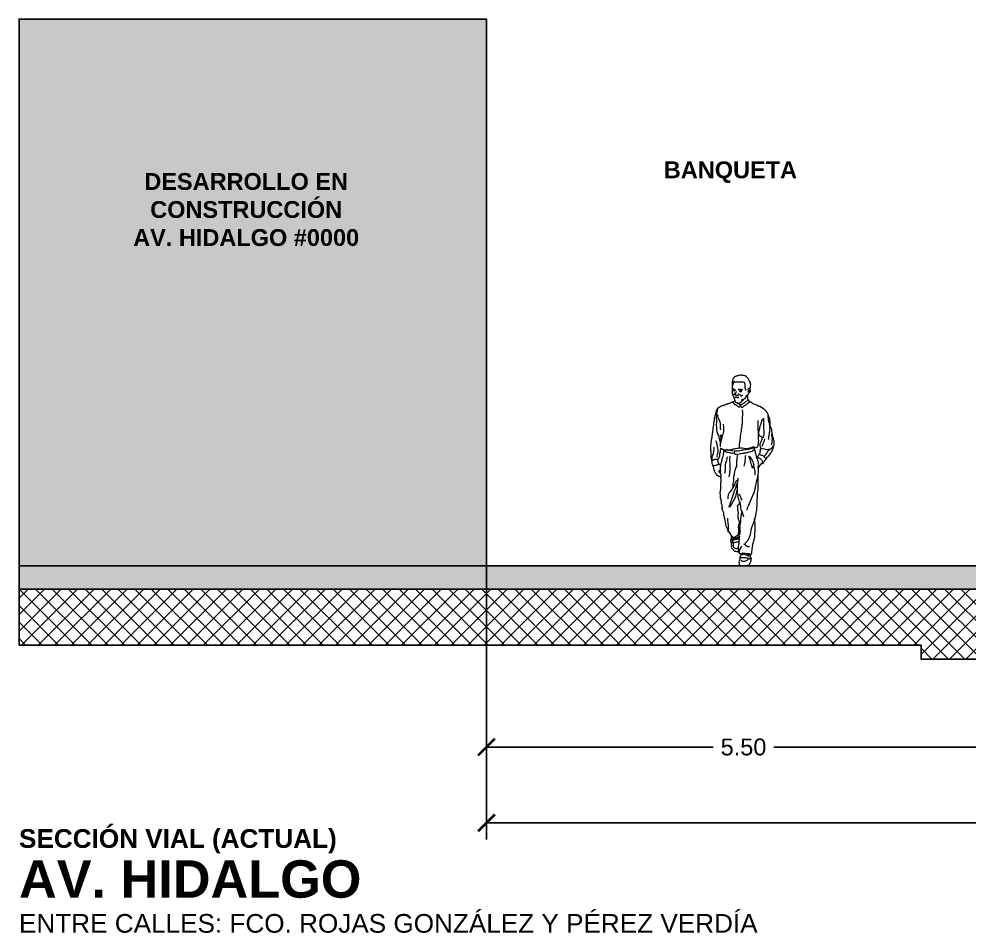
# Model space of a CAD drawing. Header units: metres. Extents: x 668617 to 675126, y 2286318 to 2293677.
# Drawn here: x 672128.9 to 672139.08, y 2287832.73 to 2287842.51 of the extents above; entities that cross this region are included whole.
import ezdxf

# ---------------------------------------------------------------- set-up
doc = ezdxf.new("R2010")
doc.units = ezdxf.units.M
doc.header["$MEASUREMENT"] = 0
doc.layers.add('30-ESC HUM', color=251, linetype='Continuous', lineweight=0)
doc.layers.add('DMTG_SECCIONES_VIALES', color=250, linetype='Continuous')
doc.styles.get("Standard").update_dxf_attribs({"font": 'arial.ttf'})
doc.dimstyles.get("Standard").update_dxf_attribs({"dimtxt": 0.18, "dimasz": 0.18, "dimexe": 0.18, "dimexo": 0.0625, "dimgap": 0.09, "dimtad": 0, "dimtih": 1, "dimtoh": 1, "dimdec": 4, "dimzin": 0, "dimdsep": 46, "dimtxsty": 'Standard', "dimcen": 0.09, "dimadec": 0, "dimazin": 0, "dimtfac": 1, "dimtdec": 4, "dimtofl": 0, "dimtmove": 0, "dimatfit": 3, "dimfxl": 1, "dimtolj": 1, "dimtzin": 0, "dimarcsym": 0})

# ---------------------------------------------------------------- blocks, each defined once
blk = doc.blocks.new('_ArchTick')
at = {"color": 0, "linetype": 'ByBlock', "const_width": 0.15}
blk.add_lwpolyline([(-0.5, -0.5), (0.5, 0.5)], dxfattribs=at)
blk = doc.blocks.new('*D442')
at = {"layer": 'Defpoints', "color": 0, "transparency": 16777216}
for p in [(672133.904, 2287836.659), (672139.404, 2287836.509), (672139.404, 2287834.718)]:
    blk.add_point(p, dxfattribs=at)
at = {"layer": 'DMTG_SECCIONES_VIALES', "color": 0, "lineweight": -2, "transparency": 16777216}
for p, q in [((672133.904, 2287836.597), (672133.904, 2287834.538)), ((672139.404, 2287836.447), (672139.404, 2287834.538)), ((672133.904, 2287834.718), (672136.33, 2287834.718)), ((672139.404, 2287834.718), (672136.977, 2287834.718))]:
    blk.add_line(p, q, dxfattribs=at)
at = {"layer": 'DMTG_SECCIONES_VIALES', "color": 0, "lineweight": -2, "transparency": 16777216, "xscale": 0.18, "yscale": 0.18, "zscale": 0.18, "rotation": 180}
blk.add_blockref('_ArchTick', (672133.904, 2287834.718), dxfattribs=at)
at = {"layer": 'DMTG_SECCIONES_VIALES', "color": 0, "lineweight": -2, "transparency": 16777216, "xscale": 0.18, "yscale": 0.18, "zscale": 0.18}
blk.add_blockref('_ArchTick', (672139.404, 2287834.718), dxfattribs=at)
at = {"layer": 'DMTG_SECCIONES_VIALES', "color": 0, "transparency": 16777216, "insert": (672136.654, 2287834.718), "char_height": 0.18, "attachment_point": 5}
blk.add_mtext('\\A1;5.50', dxfattribs=at)
blk = doc.blocks.new('10')
at = {"layer": '30-ESC HUM'}
for points in [[(-214.588, 1064.388), (-214.589, 1064.39), (-214.593, 1064.392), (-214.595, 1064.392), (-214.598, 1064.393), (-214.602, 1064.395), (-214.604, 1064.396), (-214.608, 1064.398), (-214.614, 1064.4), (-214.616, 1064.401), (-214.622, 1064.402), (-214.625, 1064.402), (-214.633, 1064.402), (-214.64, 1064.404), (-214.645, 1064.404), (-214.649, 1064.403), (-214.654, 1064.403), (-214.665, 1064.402), (-214.67, 1064.402), (-214.674, 1064.4), (-214.682, 1064.398), (-214.687, 1064.396), (-214.689, 1064.395), (-214.694, 1064.393), (-214.698, 1064.392), (-214.705, 1064.39), (-214.708, 1064.389), (-214.713, 1064.387), (-214.716, 1064.385), (-214.72, 1064.384), (-214.721, 1064.382), (-214.724, 1064.379), (-214.725, 1064.377), (-214.727, 1064.373), (-214.73, 1064.367), (-214.731, 1064.365), (-214.734, 1064.36), (-214.736, 1064.354), (-214.736, 1064.352), (-214.738, 1064.348), (-214.738, 1064.346), (-214.739, 1064.341), (-214.74, 1064.34), (-214.74, 1064.334), (-214.74, 1064.329), (-214.741, 1064.327), (-214.741, 1064.324), (-214.741, 1064.323), (-214.743, 1064.317), (-214.743, 1064.317), (-214.742, 1064.311), (-214.743, 1064.305), (-214.743, 1064.295), (-214.741, 1064.288), (-214.74, 1064.281), (-214.74, 1064.278), (-214.74, 1064.273), (-214.74, 1064.268), (-214.74, 1064.262), (-214.741, 1064.261), (-214.742, 1064.259), (-214.742, 1064.257), (-214.74, 1064.254), (-214.74, 1064.249), (-214.739, 1064.247), (-214.74, 1064.244), (-214.74, 1064.241), (-214.74, 1064.238), (-214.741, 1064.235), (-214.741, 1064.23), (-214.741, 1064.224), (-214.742, 1064.221), (-214.742, 1064.218), (-214.742, 1064.213), (-214.742, 1064.208), (-214.741, 1064.205), (-214.739, 1064.202), (-214.737, 1064.197), (-214.736, 1064.195), (-214.735, 1064.191), (-214.733, 1064.187), (-214.732, 1064.183), (-214.728, 1064.179), (-214.727, 1064.176), (-214.727, 1064.173), (-214.726, 1064.169), (-214.725, 1064.168), (-214.724, 1064.167), (-214.723, 1064.165), (-214.721, 1064.156), (-214.719, 1064.154), (-214.718, 1064.151), (-214.717, 1064.148), (-214.717, 1064.146), (-214.716, 1064.141), (-214.715, 1064.137), (-214.715, 1064.135), (-214.715, 1064.133), (-214.715, 1064.129), (-214.716, 1064.125), (-214.718, 1064.125), (-214.719, 1064.124), (-214.721, 1064.118), (-214.725, 1064.118), (-214.728, 1064.117), (-214.73, 1064.116), (-214.732, 1064.116), (-214.735, 1064.114), (-214.738, 1064.114), (-214.742, 1064.114), (-214.746, 1064.113), (-214.75, 1064.112), (-214.752, 1064.111), (-214.755, 1064.109), (-214.758, 1064.107), (-214.763, 1064.104), (-214.773, 1064.101), (-214.778, 1064.1), (-214.783, 1064.099), (-214.789, 1064.097), (-214.793, 1064.095), (-214.797, 1064.094), (-214.802, 1064.092), (-214.807, 1064.089), (-214.814, 1064.086), (-214.816, 1064.086), (-214.823, 1064.084), (-214.825, 1064.083), (-214.831, 1064.081), (-214.837, 1064.079), (-214.841, 1064.077), (-214.847, 1064.078), (-214.852, 1064.076), (-214.856, 1064.074), (-214.861, 1064.071), (-214.865, 1064.068), (-214.871, 1064.065), (-214.876, 1064.063), (-214.891, 1064.052), (-214.895, 1064.049), (-214.899, 1064.048), (-214.902, 1064.042), (-214.905, 1064.038), (-214.908, 1064.034), (-214.91, 1064.026), (-214.914, 1064.017), (-214.916, 1064.012), (-214.921, 1063.999), (-214.924, 1063.984), (-214.924, 1063.977), (-214.928, 1063.965), (-214.931, 1063.951), (-214.933, 1063.939), (-214.933, 1063.93), (-214.935, 1063.916), (-214.937, 1063.903), (-214.94, 1063.887), (-214.943, 1063.873), (-214.946, 1063.853), (-214.947, 1063.841), (-214.95, 1063.824), (-214.951, 1063.81), (-214.952, 1063.793), (-214.955, 1063.775), (-214.956, 1063.771), (-214.956, 1063.766), (-214.956, 1063.763), (-214.958, 1063.758), (-214.96, 1063.754), (-214.96, 1063.743), (-214.96, 1063.736), (-214.962, 1063.727), (-214.964, 1063.72), (-214.965, 1063.71), (-214.966, 1063.7), (-214.967, 1063.697), (-214.97, 1063.689), (-214.97, 1063.681), (-214.971, 1063.668), (-214.971, 1063.663), (-214.974, 1063.654), (-214.975, 1063.643), (-214.975, 1063.634), (-214.974, 1063.624), (-214.973, 1063.614), (-214.972, 1063.607), (-214.972, 1063.601), (-214.971, 1063.589), (-214.971, 1063.576), (-214.97, 1063.563), (-214.97, 1063.558), (-214.969, 1063.547), (-214.97, 1063.534), (-214.969, 1063.524), (-214.966, 1063.509), (-214.964, 1063.499), (-214.962, 1063.492), (-214.961, 1063.483), (-214.96, 1063.477), (-214.959, 1063.467), (-214.959, 1063.46), (-214.957, 1063.453), (-214.953, 1063.446), (-214.953, 1063.44), (-214.952, 1063.439), (-214.947, 1063.437), (-214.946, 1063.437), (-214.944, 1063.437), (-214.94, 1063.437), (-214.936, 1063.437), (-214.932, 1063.438), (-214.93, 1063.438), (-214.925, 1063.44), (-214.921, 1063.44), (-214.917, 1063.44), (-214.912, 1063.442), (-214.907, 1063.443), (-214.902, 1063.444), (-214.9, 1063.445), (-214.895, 1063.447), (-214.891, 1063.449), (-214.887, 1063.451), (-214.882, 1063.452), (-214.882, 1063.457), (-214.884, 1063.459), (-214.888, 1063.463), (-214.891, 1063.464), (-214.891, 1063.469), (-214.891, 1063.474), (-214.892, 1063.479), (-214.893, 1063.486), (-214.894, 1063.492), (-214.896, 1063.495), (-214.896, 1063.499), (-214.897, 1063.5), (-214.902, 1063.501), (-214.907, 1063.502), (-214.914, 1063.501), (-214.918, 1063.5), (-214.922, 1063.5), (-214.926, 1063.5), (-214.931, 1063.499), (-214.935, 1063.497), (-214.939, 1063.497), (-214.946, 1063.495), (-214.95, 1063.495), (-214.956, 1063.492)], [(-214.594, 1064.241), (-214.596, 1064.244), (-214.597, 1064.248), (-214.597, 1064.25), (-214.599, 1064.254), (-214.6, 1064.259), (-214.601, 1064.27), (-214.602, 1064.276), (-214.602, 1064.285), (-214.602, 1064.295), (-214.603, 1064.306), (-214.605, 1064.313), (-214.607, 1064.318), (-214.608, 1064.322), (-214.613, 1064.327), (-214.62, 1064.329), (-214.628, 1064.329), (-214.639, 1064.328), (-214.646, 1064.329), (-214.657, 1064.329), (-214.671, 1064.329), (-214.677, 1064.329), (-214.687, 1064.329), (-214.693, 1064.328), (-214.705, 1064.328), (-214.708, 1064.33), (-214.72, 1064.338), (-214.725, 1064.333), (-214.725, 1064.332), (-214.726, 1064.329), (-214.729, 1064.318), (-214.732, 1064.313), (-214.733, 1064.303), (-214.737, 1064.291)], [(-214.55, 1064.263), (-214.549, 1064.267), (-214.547, 1064.273), (-214.546, 1064.284), (-214.544, 1064.292), (-214.543, 1064.299), (-214.543, 1064.307), (-214.548, 1064.319), (-214.548, 1064.329), (-214.55, 1064.334), (-214.56, 1064.348), (-214.568, 1064.361), (-214.572, 1064.368), (-214.581, 1064.378), (-214.585, 1064.384), (-214.591, 1064.391)], [(-214.719, 1064.257), (-214.72, 1064.257), (-214.72, 1064.258), (-214.722, 1064.258), (-214.727, 1064.258), (-214.73, 1064.257), (-214.733, 1064.256), (-214.737, 1064.254), (-214.739, 1064.253)], [(-214.704, 1064.239), (-214.706, 1064.243), (-214.711, 1064.245), (-214.714, 1064.244), (-214.716, 1064.244), (-214.72, 1064.245), (-214.727, 1064.243), (-214.73, 1064.243), (-214.728, 1064.242), (-214.725, 1064.241), (-214.721, 1064.242), (-214.718, 1064.243), (-214.711, 1064.244)], [(-214.712, 1064.237), (-214.715, 1064.235), (-214.717, 1064.235), (-214.72, 1064.234), (-214.721, 1064.234), (-214.725, 1064.233)], [(-214.704, 1064.213), (-214.702, 1064.216), (-214.701, 1064.218), (-214.698, 1064.221), (-214.697, 1064.225), (-214.696, 1064.228)], [(-214.679, 1064.251), (-214.678, 1064.251), (-214.674, 1064.252), (-214.67, 1064.253), (-214.665, 1064.254), (-214.66, 1064.254), (-214.657, 1064.254), (-214.653, 1064.252), (-214.646, 1064.251), (-214.643, 1064.251), (-214.639, 1064.25), (-214.636, 1064.25), (-214.633, 1064.25), (-214.628, 1064.25)], [(-214.673, 1062.513), (-214.67, 1062.507), (-214.667, 1062.499), (-214.666, 1062.494), (-214.661, 1062.494), (-214.652, 1062.496), (-214.645, 1062.495), (-214.644, 1062.493), (-214.648, 1062.483), (-214.65, 1062.475), (-214.651, 1062.468), (-214.66, 1062.457), (-214.659, 1062.444), (-214.665, 1062.439), (-214.659, 1062.438), (-214.661, 1062.431), (-214.662, 1062.425), (-214.666, 1062.418), (-214.671, 1062.405), (-214.668, 1062.397), (-214.668, 1062.387), (-214.666, 1062.38), (-214.663, 1062.372), (-214.655, 1062.366), (-214.645, 1062.366), (-214.64, 1062.366), (-214.629, 1062.366), (-214.626, 1062.366), (-214.621, 1062.365), (-214.614, 1062.364), (-214.608, 1062.363), (-214.595, 1062.361), (-214.584, 1062.362), (-214.577, 1062.366), (-214.569, 1062.37), (-214.562, 1062.376), (-214.554, 1062.384), (-214.551, 1062.387), (-214.548, 1062.392), (-214.546, 1062.4), (-214.544, 1062.408), (-214.54, 1062.418), (-214.539, 1062.427), (-214.537, 1062.441), (-214.534, 1062.439), (-214.537, 1062.45), (-214.544, 1062.451), (-214.544, 1062.463), (-214.546, 1062.472), (-214.551, 1062.474), (-214.552, 1062.486), (-214.54, 1062.485), (-214.539, 1062.486), (-214.536, 1062.493), (-214.534, 1062.496), (-214.533, 1062.5), (-214.533, 1062.503), (-214.531, 1062.507), (-214.531, 1062.513), (-214.53, 1062.52), (-214.529, 1062.529), (-214.529, 1062.537), (-214.528, 1062.545), (-214.527, 1062.551), (-214.526, 1062.559), (-214.525, 1062.568), (-214.524, 1062.574), (-214.521, 1062.586), (-214.519, 1062.595), (-214.516, 1062.605), (-214.513, 1062.619), (-214.51, 1062.632), (-214.508, 1062.639), (-214.505, 1062.649), (-214.502, 1062.658), (-214.5, 1062.666), (-214.5, 1062.681), (-214.5, 1062.703), (-214.498, 1062.718), (-214.496, 1062.734), (-214.494, 1062.748), (-214.494, 1062.765), (-214.495, 1062.779), (-214.496, 1062.794), (-214.496, 1062.81), (-214.497, 1062.817), (-214.5, 1062.836), (-214.502, 1062.847), (-214.502, 1062.864), (-214.497, 1062.874), (-214.492, 1062.891), (-214.49, 1062.902), (-214.485, 1062.926), (-214.479, 1062.958), (-214.478, 1062.98), (-214.474, 1063.005), (-214.475, 1063.024), (-214.474, 1063.048), (-214.476, 1063.062), (-214.472, 1063.099), (-214.472, 1063.11), (-214.471, 1063.119), (-214.469, 1063.139), (-214.466, 1063.158), (-214.464, 1063.181), (-214.464, 1063.194), (-214.463, 1063.229), (-214.463, 1063.241), (-214.464, 1063.274), (-214.465, 1063.288), (-214.462, 1063.327), (-214.462, 1063.336), (-214.461, 1063.358), (-214.461, 1063.375), (-214.46, 1063.402), (-214.46, 1063.412), (-214.455, 1063.418), (-214.45, 1063.427), (-214.446, 1063.434), (-214.441, 1063.441), (-214.435, 1063.449), (-214.429, 1063.459), (-214.424, 1063.46), (-214.418, 1063.462), (-214.415, 1063.459), (-214.41, 1063.46), (-214.407, 1063.466), (-214.404, 1063.476), (-214.397, 1063.483), (-214.389, 1063.493), (-214.383, 1063.5), (-214.376, 1063.508), (-214.366, 1063.529), (-214.357, 1063.534), (-214.35, 1063.541), (-214.34, 1063.554), (-214.323, 1063.577), (-214.318, 1063.589), (-214.311, 1063.601), (-214.307, 1063.611), (-214.304, 1063.62), (-214.301, 1063.632), (-214.299, 1063.64), (-214.294, 1063.655), (-214.293, 1063.667), (-214.291, 1063.678), (-214.294, 1063.698), (-214.296, 1063.708), (-214.301, 1063.724), (-214.303, 1063.732), (-214.31, 1063.755), (-214.311, 1063.769), (-214.315, 1063.787), (-214.318, 1063.808), (-214.319, 1063.822), (-214.325, 1063.837), (-214.329, 1063.846), (-214.334, 1063.857), (-214.336, 1063.882), (-214.334, 1063.897), (-214.335, 1063.913), (-214.338, 1063.934), (-214.346, 1063.955), (-214.348, 1063.961), (-214.356, 1063.982), (-214.364, 1063.996), (-214.367, 1064.004), (-214.375, 1064.016), (-214.391, 1064.033), (-214.412, 1064.047), (-214.427, 1064.058), (-214.446, 1064.068), (-214.455, 1064.07), (-214.462, 1064.074), (-214.479, 1064.083), (-214.497, 1064.091), (-214.509, 1064.094), (-214.516, 1064.097), (-214.529, 1064.105), (-214.539, 1064.113), (-214.552, 1064.124), (-214.561, 1064.123), (-214.563, 1064.13), (-214.57, 1064.141), (-214.573, 1064.151), (-214.575, 1064.156), (-214.575, 1064.161), (-214.576, 1064.169), (-214.576, 1064.174), (-214.575, 1064.181), (-214.575, 1064.191), (-214.572, 1064.198), (-214.566, 1064.208), (-214.564, 1064.211), (-214.556, 1064.219), (-214.552, 1064.223), (-214.547, 1064.233), (-214.546, 1064.238), (-214.547, 1064.244), (-214.554, 1064.258), (-214.553, 1064.261), (-214.559, 1064.261), (-214.567, 1064.26), (-214.571, 1064.256), (-214.575, 1064.251), (-214.576, 1064.249)], [(-214.666, 1064.234), (-214.665, 1064.233), (-214.661, 1064.231), (-214.654, 1064.23), (-214.652, 1064.23), (-214.65, 1064.231), (-214.645, 1064.23), (-214.641, 1064.23)], [(-214.663, 1064.234), (-214.661, 1064.235), (-214.659, 1064.237), (-214.655, 1064.239), (-214.652, 1064.239), (-214.651, 1064.239), (-214.648, 1064.238), (-214.644, 1064.238), (-214.641, 1064.238), (-214.637, 1064.238)], [(-214.569, 1064.236), (-214.566, 1064.238), (-214.565, 1064.24), (-214.564, 1064.242), (-214.56, 1064.245), (-214.56, 1064.242), (-214.559, 1064.238), (-214.56, 1064.231), (-214.563, 1064.228), (-214.566, 1064.224), (-214.571, 1064.221), (-214.57, 1064.225), (-214.569, 1064.229), (-214.568, 1064.231), (-214.568, 1064.234), (-214.568, 1064.235)], [(-214.559, 1064.122), (-214.56, 1064.117), (-214.562, 1064.112), (-214.565, 1064.108), (-214.57, 1064.104), (-214.575, 1064.1), (-214.58, 1064.096), (-214.589, 1064.089), (-214.595, 1064.086), (-214.602, 1064.08), (-214.61, 1064.076), (-214.62, 1064.067), (-214.628, 1064.06), (-214.634, 1064.058), (-214.638, 1064.057), (-214.64, 1064.056), (-214.641, 1064.061), (-214.644, 1064.067), (-214.647, 1064.074), (-214.651, 1064.077), (-214.653, 1064.08), (-214.654, 1064.081), (-214.656, 1064.08), (-214.658, 1064.077), (-214.659, 1064.074), (-214.661, 1064.069), (-214.665, 1064.06), (-214.667, 1064.058), (-214.671, 1064.062), (-214.676, 1064.065), (-214.68, 1064.067), (-214.686, 1064.072), (-214.695, 1064.08), (-214.702, 1064.085), (-214.709, 1064.088), (-214.716, 1064.092), (-214.721, 1064.096), (-214.725, 1064.1), (-214.728, 1064.104), (-214.73, 1064.109), (-214.731, 1064.112)], [(-214.714, 1064.214), (-214.717, 1064.207), (-214.719, 1064.202), (-214.721, 1064.197), (-214.724, 1064.194), (-214.728, 1064.193), (-214.729, 1064.193)], [(-214.588, 1064.123), (-214.594, 1064.119), (-214.605, 1064.11), (-214.615, 1064.103), (-214.62, 1064.1), (-214.633, 1064.092), (-214.639, 1064.09), (-214.644, 1064.088), (-214.649, 1064.086), (-214.652, 1064.086), (-214.663, 1064.09), (-214.667, 1064.094), (-214.675, 1064.099), (-214.681, 1064.106), (-214.682, 1064.107), (-214.688, 1064.106), (-214.701, 1064.111), (-214.707, 1064.115), (-214.71, 1064.12), (-214.71, 1064.127), (-214.713, 1064.133)], [(-214.706, 1064.214), (-214.706, 1064.21), (-214.707, 1064.204), (-214.71, 1064.2), (-214.71, 1064.197), (-214.707, 1064.193), (-214.706, 1064.191), (-214.705, 1064.189), (-214.703, 1064.189), (-214.701, 1064.187), (-214.698, 1064.189), (-214.695, 1064.191), (-214.693, 1064.192), (-214.688, 1064.191), (-214.683, 1064.19), (-214.678, 1064.19), (-214.676, 1064.191), (-214.673, 1064.194), (-214.671, 1064.199), (-214.67, 1064.202), (-214.671, 1064.204), (-214.672, 1064.206), (-214.675, 1064.208)], [(-214.709, 1064.168), (-214.708, 1064.169), (-214.704, 1064.17), (-214.699, 1064.17), (-214.693, 1064.169), (-214.69, 1064.169), (-214.683, 1064.168), (-214.677, 1064.168), (-214.672, 1064.167), (-214.679, 1064.162), (-214.681, 1064.162), (-214.683, 1064.161), (-214.686, 1064.162), (-214.69, 1064.164), (-214.694, 1064.167), (-214.696, 1064.168), (-214.698, 1064.168), (-214.701, 1064.169), (-214.703, 1064.17), (-214.705, 1064.171)], [(-214.683, 1064.102), (-214.679, 1064.103), (-214.668, 1064.105), (-214.658, 1064.107), (-214.648, 1064.115), (-214.642, 1064.123)], [(-214.661, 1064.196), (-214.658, 1064.194), (-214.657, 1064.191), (-214.656, 1064.188), (-214.655, 1064.186), (-214.654, 1064.185), (-214.646, 1064.184), (-214.643, 1064.184), (-214.64, 1064.186), (-214.633, 1064.189), (-214.627, 1064.191)], [(-214.646, 1064.116), (-214.645, 1064.117), (-214.643, 1064.118), (-214.64, 1064.122), (-214.637, 1064.127), (-214.636, 1064.131), (-214.635, 1064.136), (-214.634, 1064.14), (-214.632, 1064.15)], [(-214.63, 1064.13), (-214.627, 1064.134), (-214.622, 1064.139), (-214.619, 1064.143), (-214.612, 1064.15), (-214.609, 1064.153), (-214.604, 1064.156), (-214.598, 1064.163), (-214.592, 1064.173), (-214.587, 1064.185), (-214.585, 1064.19)], [(-214.575, 1064.144), (-214.575, 1064.142), (-214.579, 1064.134), (-214.583, 1064.129)], [(-214.898, 1064.037), (-214.901, 1064.024), (-214.905, 1064.009), (-214.909, 1063.991), (-214.911, 1063.962), (-214.912, 1063.949), (-214.911, 1063.919), (-214.911, 1063.9), (-214.912, 1063.874), (-214.909, 1063.847), (-214.908, 1063.821), (-214.905, 1063.797), (-214.9, 1063.78), (-214.89, 1063.762), (-214.886, 1063.751), (-214.884, 1063.737), (-214.879, 1063.72), (-214.876, 1063.712), (-214.871, 1063.692), (-214.87, 1063.689)], [(-214.634, 1064.033), (-214.633, 1064.03), (-214.633, 1064.025), (-214.633, 1064.021), (-214.632, 1064.011), (-214.632, 1064.008), (-214.632, 1064.002), (-214.632, 1063.998), (-214.632, 1063.993), (-214.632, 1063.988), (-214.63, 1063.973), (-214.633, 1063.957), (-214.634, 1063.948), (-214.633, 1063.939), (-214.634, 1063.935), (-214.633, 1063.925), (-214.633, 1063.92), (-214.633, 1063.911), (-214.632, 1063.905), (-214.634, 1063.897), (-214.636, 1063.88), (-214.637, 1063.875), (-214.638, 1063.863), (-214.64, 1063.857), (-214.64, 1063.849), (-214.642, 1063.837), (-214.644, 1063.825), (-214.646, 1063.813), (-214.647, 1063.801), (-214.65, 1063.786), (-214.652, 1063.779), (-214.654, 1063.767), (-214.655, 1063.757), (-214.655, 1063.743), (-214.657, 1063.726), (-214.658, 1063.714), (-214.66, 1063.699), (-214.662, 1063.687), (-214.665, 1063.678), (-214.667, 1063.669), (-214.667, 1063.661), (-214.667, 1063.646), (-214.667, 1063.634), (-214.667, 1063.626)], [(-214.898, 1063.983), (-214.898, 1063.981), (-214.898, 1063.977), (-214.897, 1063.964), (-214.894, 1063.951), (-214.891, 1063.942), (-214.884, 1063.931), (-214.881, 1063.925), (-214.878, 1063.917), (-214.873, 1063.902), (-214.871, 1063.891), (-214.87, 1063.881), (-214.87, 1063.873), (-214.87, 1063.864), (-214.87, 1063.852), (-214.87, 1063.843), (-214.869, 1063.834), (-214.868, 1063.825), (-214.867, 1063.819)], [(-214.46, 1063.789), (-214.461, 1063.796), (-214.461, 1063.805), (-214.462, 1063.812), (-214.464, 1063.827), (-214.464, 1063.833), (-214.465, 1063.842), (-214.465, 1063.85), (-214.462, 1063.864), (-214.462, 1063.873), (-214.463, 1063.89), (-214.464, 1063.901), (-214.463, 1063.918)], [(-214.458, 1063.792), (-214.456, 1063.799), (-214.453, 1063.81), (-214.449, 1063.827), (-214.447, 1063.833), (-214.446, 1063.843), (-214.443, 1063.855), (-214.439, 1063.868), (-214.436, 1063.876), (-214.432, 1063.888), (-214.429, 1063.897), (-214.428, 1063.9), (-214.428, 1063.902), (-214.425, 1063.914), (-214.413, 1063.932), (-214.411, 1063.937)], [(-214.413, 1063.733), (-214.411, 1063.737), (-214.409, 1063.74), (-214.407, 1063.744), (-214.405, 1063.748), (-214.404, 1063.752), (-214.402, 1063.759), (-214.402, 1063.762), (-214.4, 1063.769), (-214.399, 1063.776), (-214.398, 1063.783), (-214.399, 1063.788), (-214.399, 1063.798), (-214.4, 1063.806), (-214.401, 1063.817), (-214.402, 1063.829), (-214.402, 1063.842), (-214.403, 1063.85), (-214.403, 1063.858), (-214.403, 1063.865), (-214.402, 1063.884), (-214.402, 1063.899), (-214.402, 1063.902), (-214.403, 1063.907), (-214.403, 1063.911), (-214.404, 1063.916), (-214.403, 1063.929), (-214.402, 1063.944)], [(-214.36, 1063.979), (-214.36, 1063.977), (-214.36, 1063.974), (-214.36, 1063.969), (-214.36, 1063.967), (-214.36, 1063.964), (-214.359, 1063.957), (-214.359, 1063.953), (-214.358, 1063.947), (-214.357, 1063.941), (-214.356, 1063.935), (-214.355, 1063.932), (-214.355, 1063.929), (-214.355, 1063.924), (-214.353, 1063.917), (-214.352, 1063.91), (-214.35, 1063.902), (-214.347, 1063.889), (-214.346, 1063.881), (-214.343, 1063.867), (-214.342, 1063.857), (-214.341, 1063.848), (-214.34, 1063.839), (-214.34, 1063.829), (-214.341, 1063.822), (-214.342, 1063.809), (-214.344, 1063.799), (-214.345, 1063.786), (-214.346, 1063.781), (-214.349, 1063.765), (-214.351, 1063.753), (-214.352, 1063.75), (-214.353, 1063.739), (-214.354, 1063.726), (-214.354, 1063.716)], [(-214.839, 1063.879), (-214.838, 1063.878), (-214.837, 1063.869), (-214.836, 1063.853), (-214.836, 1063.844), (-214.836, 1063.831), (-214.835, 1063.819), (-214.833, 1063.801), (-214.837, 1063.781), (-214.844, 1063.765), (-214.852, 1063.747), (-214.854, 1063.729), (-214.858, 1063.712), (-214.863, 1063.697), (-214.866, 1063.681), (-214.868, 1063.673)], [(-214.867, 1063.636), (-214.867, 1063.64), (-214.865, 1063.649), (-214.865, 1063.66), (-214.865, 1063.668), (-214.865, 1063.678), (-214.863, 1063.7), (-214.862, 1063.707), (-214.861, 1063.715), (-214.861, 1063.731), (-214.862, 1063.749), (-214.863, 1063.76), (-214.863, 1063.766), (-214.862, 1063.761), (-214.861, 1063.749), (-214.86, 1063.746)], [(-214.456, 1063.778), (-214.456, 1063.78), (-214.457, 1063.783), (-214.457, 1063.786), (-214.458, 1063.786), (-214.46, 1063.786), (-214.463, 1063.782), (-214.463, 1063.778), (-214.463, 1063.774), (-214.463, 1063.77), (-214.463, 1063.767), (-214.462, 1063.757), (-214.464, 1063.748), (-214.462, 1063.741), (-214.462, 1063.734), (-214.463, 1063.726), (-214.462, 1063.719), (-214.461, 1063.705), (-214.46, 1063.698), (-214.462, 1063.692), (-214.462, 1063.686), (-214.464, 1063.677), (-214.466, 1063.661), (-214.467, 1063.651), (-214.472, 1063.64), (-214.476, 1063.635), (-214.479, 1063.629), (-214.48, 1063.629), (-214.482, 1063.628), (-214.486, 1063.628), (-214.491, 1063.628), (-214.493, 1063.627), (-214.503, 1063.625), (-214.509, 1063.626), (-214.513, 1063.626), (-214.511, 1063.624), (-214.507, 1063.621), (-214.507, 1063.616), (-214.506, 1063.611), (-214.505, 1063.611), (-214.503, 1063.607), (-214.501, 1063.602), (-214.499, 1063.599), (-214.496, 1063.591), (-214.496, 1063.588), (-214.495, 1063.582), (-214.494, 1063.576), (-214.492, 1063.567), (-214.49, 1063.56), (-214.489, 1063.555), (-214.488, 1063.545), (-214.488, 1063.544), (-214.486, 1063.536), (-214.485, 1063.53), (-214.484, 1063.527), (-214.482, 1063.528), (-214.475, 1063.531), (-214.471, 1063.534), (-214.468, 1063.536), (-214.467, 1063.538), (-214.464, 1063.543), (-214.46, 1063.545), (-214.458, 1063.547), (-214.453, 1063.552), (-214.453, 1063.56), (-214.451, 1063.562), (-214.443, 1063.573), (-214.443, 1063.583), (-214.44, 1063.594), (-214.438, 1063.601), (-214.44, 1063.609), (-214.44, 1063.616), (-214.436, 1063.62), (-214.432, 1063.62), (-214.435, 1063.628), (-214.439, 1063.636), (-214.441, 1063.644), (-214.443, 1063.65), (-214.444, 1063.656), (-214.442, 1063.669), (-214.441, 1063.673), (-214.439, 1063.679), (-214.436, 1063.686), (-214.431, 1063.695), (-214.43, 1063.698), (-214.428, 1063.702), (-214.425, 1063.707), (-214.421, 1063.718), (-214.42, 1063.731), (-214.421, 1063.74), (-214.426, 1063.742), (-214.432, 1063.747), (-214.441, 1063.749), (-214.446, 1063.753), (-214.45, 1063.757), (-214.453, 1063.765), (-214.455, 1063.772)], [(-214.395, 1063.721), (-214.399, 1063.71), (-214.403, 1063.692), (-214.408, 1063.682), (-214.414, 1063.67), (-214.421, 1063.647), (-214.422, 1063.646)], [(-214.321, 1063.657), (-214.319, 1063.665), (-214.316, 1063.673), (-214.315, 1063.679), (-214.314, 1063.69), (-214.313, 1063.701), (-214.313, 1063.71), (-214.312, 1063.72), (-214.312, 1063.725), (-214.313, 1063.74), (-214.315, 1063.749), (-214.316, 1063.759), (-214.318, 1063.762), (-214.317, 1063.773), (-214.315, 1063.778)], [(-214.954, 1063.502), (-214.955, 1063.504), (-214.955, 1063.513), (-214.954, 1063.524), (-214.951, 1063.537), (-214.947, 1063.547), (-214.94, 1063.567), (-214.937, 1063.593), (-214.935, 1063.607), (-214.935, 1063.621), (-214.936, 1063.635)], [(-214.903, 1063.525), (-214.903, 1063.531), (-214.902, 1063.539), (-214.899, 1063.552), (-214.896, 1063.569), (-214.893, 1063.584), (-214.892, 1063.605), (-214.894, 1063.623), (-214.897, 1063.639), (-214.903, 1063.661), (-214.911, 1063.688), (-214.916, 1063.7)], [(-214.896, 1063.5), (-214.896, 1063.5), (-214.893, 1063.5), (-214.892, 1063.5), (-214.892, 1063.501), (-214.891, 1063.504), (-214.89, 1063.507), (-214.89, 1063.509), (-214.89, 1063.513), (-214.89, 1063.513), (-214.887, 1063.514), (-214.883, 1063.517), (-214.882, 1063.519), (-214.881, 1063.522), (-214.88, 1063.525), (-214.88, 1063.526), (-214.88, 1063.529), (-214.879, 1063.531), (-214.878, 1063.535), (-214.877, 1063.535), (-214.875, 1063.536), (-214.875, 1063.539), (-214.874, 1063.54), (-214.874, 1063.543), (-214.873, 1063.548), (-214.873, 1063.549), (-214.873, 1063.554), (-214.873, 1063.558), (-214.873, 1063.562), (-214.873, 1063.564), (-214.873, 1063.569), (-214.873, 1063.571), (-214.873, 1063.573), (-214.868, 1063.578), (-214.867, 1063.585), (-214.866, 1063.591), (-214.866, 1063.596), (-214.865, 1063.6), (-214.865, 1063.604), (-214.864, 1063.607), (-214.864, 1063.609), (-214.863, 1063.613), (-214.863, 1063.617), (-214.863, 1063.619), (-214.862, 1063.624), (-214.861, 1063.623), (-214.859, 1063.621), (-214.857, 1063.618), (-214.853, 1063.616), (-214.847, 1063.612), (-214.846, 1063.612), (-214.843, 1063.611), (-214.839, 1063.609), (-214.836, 1063.605), (-214.832, 1063.602), (-214.831, 1063.602), (-214.834, 1063.597), (-214.834, 1063.593), (-214.834, 1063.59), (-214.834, 1063.587), (-214.835, 1063.583), (-214.835, 1063.58), (-214.836, 1063.571), (-214.836, 1063.57), (-214.836, 1063.568), (-214.837, 1063.558), (-214.838, 1063.554), (-214.838, 1063.55), (-214.839, 1063.546), (-214.841, 1063.539), (-214.843, 1063.532), (-214.845, 1063.526), (-214.846, 1063.522), (-214.847, 1063.518), (-214.851, 1063.507), (-214.852, 1063.499), (-214.854, 1063.49), (-214.857, 1063.479), (-214.858, 1063.473), (-214.863, 1063.46), (-214.865, 1063.45), (-214.867, 1063.438), (-214.869, 1063.44), (-214.871, 1063.443), (-214.873, 1063.445), (-214.878, 1063.449), (-214.88, 1063.452)], [(-214.83, 1063.608), (-214.819, 1063.605), (-214.813, 1063.604), (-214.801, 1063.605), (-214.785, 1063.605), (-214.773, 1063.605), (-214.765, 1063.606), (-214.747, 1063.61), (-214.731, 1063.614), (-214.716, 1063.617), (-214.706, 1063.62), (-214.69, 1063.623), (-214.68, 1063.624), (-214.666, 1063.626), (-214.645, 1063.626), (-214.636, 1063.625), (-214.618, 1063.622), (-214.606, 1063.621), (-214.6, 1063.62), (-214.582, 1063.619), (-214.569, 1063.621), (-214.554, 1063.625), (-214.546, 1063.628), (-214.535, 1063.63), (-214.521, 1063.637), (-214.511, 1063.639), (-214.513, 1063.63), (-214.518, 1063.625), (-214.527, 1063.621), (-214.536, 1063.618), (-214.544, 1063.617), (-214.552, 1063.615), (-214.558, 1063.612), (-214.57, 1063.61), (-214.583, 1063.607), (-214.596, 1063.605), (-214.62, 1063.601), (-214.63, 1063.6), (-214.638, 1063.599), (-214.647, 1063.598), (-214.661, 1063.594), (-214.674, 1063.591), (-214.68, 1063.59), (-214.697, 1063.59), (-214.711, 1063.59), (-214.713, 1063.59), (-214.717, 1063.59), (-214.719, 1063.583), (-214.719, 1063.577), (-214.718, 1063.568), (-214.718, 1063.564), (-214.717, 1063.563), (-214.706, 1063.56), (-214.702, 1063.56), (-214.693, 1063.56), (-214.686, 1063.56), (-214.668, 1063.562), (-214.662, 1063.563), (-214.65, 1063.565), (-214.644, 1063.566), (-214.631, 1063.568), (-214.624, 1063.569), (-214.609, 1063.571), (-214.606, 1063.572), (-214.595, 1063.574), (-214.587, 1063.576), (-214.578, 1063.578), (-214.569, 1063.581), (-214.561, 1063.583), (-214.543, 1063.587), (-214.53, 1063.591), (-214.521, 1063.597), (-214.511, 1063.604), (-214.508, 1063.609), (-214.504, 1063.612)], [(-214.73, 1063.595), (-214.733, 1063.595), (-214.74, 1063.596), (-214.751, 1063.598), (-214.765, 1063.599), (-214.774, 1063.599), (-214.785, 1063.601), (-214.795, 1063.605), (-214.803, 1063.61)], [(-214.425, 1063.615), (-214.413, 1063.618), (-214.396, 1063.617), (-214.382, 1063.612), (-214.368, 1063.61), (-214.35, 1063.611), (-214.34, 1063.613), (-214.33, 1063.617), (-214.32, 1063.623), (-214.31, 1063.63), (-214.304, 1063.641), (-214.298, 1063.652), (-214.296, 1063.655)], [(-214.726, 1063.569), (-214.732, 1063.567), (-214.741, 1063.569), (-214.75, 1063.57), (-214.759, 1063.571), (-214.771, 1063.572), (-214.785, 1063.575), (-214.795, 1063.577), (-214.803, 1063.58), (-214.81, 1063.583), (-214.821, 1063.589), (-214.824, 1063.591), (-214.828, 1063.593), (-214.831, 1063.595)], [(-214.791, 1063.531), (-214.793, 1063.529), (-214.796, 1063.522), (-214.798, 1063.515), (-214.8, 1063.504), (-214.804, 1063.491), (-214.807, 1063.482), (-214.81, 1063.473), (-214.813, 1063.461), (-214.815, 1063.444), (-214.817, 1063.436), (-214.817, 1063.415), (-214.817, 1063.404), (-214.818, 1063.389), (-214.819, 1063.377), (-214.821, 1063.363), (-214.822, 1063.351)], [(-214.763, 1063.536), (-214.769, 1063.524), (-214.769, 1063.517), (-214.77, 1063.507), (-214.771, 1063.491), (-214.771, 1063.485), (-214.768, 1063.464), (-214.768, 1063.458), (-214.767, 1063.448), (-214.766, 1063.431), (-214.766, 1063.423), (-214.766, 1063.414), (-214.766, 1063.395), (-214.767, 1063.38), (-214.769, 1063.369), (-214.771, 1063.35), (-214.772, 1063.345), (-214.774, 1063.333), (-214.776, 1063.317)], [(-214.686, 1063.548), (-214.687, 1063.54), (-214.689, 1063.533), (-214.691, 1063.521), (-214.693, 1063.504), (-214.693, 1063.496), (-214.694, 1063.482), (-214.694, 1063.475), (-214.696, 1063.46), (-214.696, 1063.446), (-214.697, 1063.433), (-214.698, 1063.422), (-214.699, 1063.415)], [(-214.599, 1063.545), (-214.602, 1063.535), (-214.604, 1063.522), (-214.604, 1063.509), (-214.605, 1063.49), (-214.607, 1063.469), (-214.611, 1063.457), (-214.615, 1063.443), (-214.618, 1063.432)], [(-214.564, 1063.539), (-214.563, 1063.527), (-214.56, 1063.522), (-214.555, 1063.511), (-214.553, 1063.503), (-214.549, 1063.488), (-214.547, 1063.476), (-214.545, 1063.467), (-214.543, 1063.46), (-214.539, 1063.45), (-214.535, 1063.434), (-214.533, 1063.427), (-214.529, 1063.41)], [(-214.561, 1063.54), (-214.558, 1063.532), (-214.556, 1063.532), (-214.545, 1063.52), (-214.538, 1063.509), (-214.529, 1063.493), (-214.522, 1063.475), (-214.517, 1063.463), (-214.512, 1063.448), (-214.512, 1063.436), (-214.509, 1063.421), (-214.505, 1063.4), (-214.504, 1063.395), (-214.501, 1063.37), (-214.5, 1063.358), (-214.499, 1063.346), (-214.498, 1063.336)], [(-214.465, 1063.404), (-214.465, 1063.407), (-214.463, 1063.414), (-214.462, 1063.423), (-214.46, 1063.433), (-214.458, 1063.443), (-214.459, 1063.455), (-214.459, 1063.46), (-214.461, 1063.47), (-214.463, 1063.483), (-214.466, 1063.496), (-214.471, 1063.509), (-214.478, 1063.52), (-214.483, 1063.529)], [(-214.417, 1063.46), (-214.417, 1063.469), (-214.417, 1063.475), (-214.417, 1063.485), (-214.421, 1063.492), (-214.428, 1063.498), (-214.436, 1063.504), (-214.443, 1063.509), (-214.45, 1063.513), (-214.456, 1063.518), (-214.464, 1063.522), (-214.471, 1063.524), (-214.477, 1063.525)], [(-214.444, 1063.552), (-214.437, 1063.552), (-214.427, 1063.549), (-214.419, 1063.547), (-214.409, 1063.541), (-214.404, 1063.535), (-214.399, 1063.53), (-214.391, 1063.523), (-214.388, 1063.52), (-214.384, 1063.516), (-214.381, 1063.513)], [(-214.398, 1063.536), (-214.397, 1063.536), (-214.391, 1063.543), (-214.387, 1063.549), (-214.382, 1063.554), (-214.372, 1063.569), (-214.368, 1063.577), (-214.364, 1063.584), (-214.356, 1063.594), (-214.349, 1063.599), (-214.343, 1063.601)], [(-214.945, 1063.433), (-214.945, 1063.43), (-214.944, 1063.424), (-214.943, 1063.416), (-214.941, 1063.404), (-214.939, 1063.397), (-214.937, 1063.39), (-214.935, 1063.379), (-214.932, 1063.372), (-214.927, 1063.367), (-214.923, 1063.363), (-214.921, 1063.356), (-214.916, 1063.348), (-214.913, 1063.343), (-214.905, 1063.334), (-214.901, 1063.331), (-214.896, 1063.329), (-214.886, 1063.324), (-214.882, 1063.323), (-214.876, 1063.321), (-214.872, 1063.319), (-214.869, 1063.318), (-214.866, 1063.317), (-214.865, 1063.308), (-214.865, 1063.302), (-214.864, 1063.295), (-214.863, 1063.285), (-214.863, 1063.279), (-214.862, 1063.268), (-214.864, 1063.257), (-214.865, 1063.251), (-214.866, 1063.242), (-214.868, 1063.23), (-214.868, 1063.225), (-214.865, 1063.212), (-214.865, 1063.207), (-214.866, 1063.192), (-214.867, 1063.187), (-214.868, 1063.182), (-214.869, 1063.169), (-214.871, 1063.157), (-214.872, 1063.148), (-214.872, 1063.142), (-214.871, 1063.124), (-214.871, 1063.114), (-214.869, 1063.106), (-214.869, 1063.102), (-214.869, 1063.087), (-214.867, 1063.084), (-214.863, 1063.066), (-214.861, 1063.056), (-214.861, 1063.044), (-214.858, 1063.031), (-214.853, 1063.016), (-214.852, 1063.009), (-214.851, 1062.995), (-214.844, 1062.98), (-214.847, 1062.992), (-214.847, 1062.99), (-214.852, 1062.98), (-214.852, 1062.973), (-214.85, 1062.962), (-214.845, 1062.958), (-214.842, 1062.953), (-214.84, 1062.945), (-214.839, 1062.941), (-214.836, 1062.928), (-214.834, 1062.916), (-214.833, 1062.911), (-214.83, 1062.899), (-214.827, 1062.89), (-214.826, 1062.88), (-214.824, 1062.869), (-214.821, 1062.859), (-214.82, 1062.845), (-214.817, 1062.832), (-214.814, 1062.816), (-214.812, 1062.806), (-214.808, 1062.793), (-214.802, 1062.777), (-214.798, 1062.766), (-214.797, 1062.764), (-214.791, 1062.748), (-214.782, 1062.733), (-214.775, 1062.719), (-214.765, 1062.708), (-214.756, 1062.696)], [(-214.865, 1063.434), (-214.867, 1063.425), (-214.869, 1063.415), (-214.869, 1063.402), (-214.868, 1063.386), (-214.869, 1063.374), (-214.869, 1063.366), (-214.869, 1063.366), (-214.867, 1063.35), (-214.864, 1063.335), (-214.863, 1063.319), (-214.863, 1063.313)], [(-214.693, 1063.426), (-214.698, 1063.422), (-214.705, 1063.407), (-214.712, 1063.384), (-214.716, 1063.369), (-214.719, 1063.35), (-214.721, 1063.339), (-214.727, 1063.316), (-214.728, 1063.296), (-214.729, 1063.275), (-214.733, 1063.244), (-214.736, 1063.23), (-214.739, 1063.217)], [(-214.509, 1063.455), (-214.514, 1063.436), (-214.524, 1063.411)], [(-214.865, 1063.362), (-214.865, 1063.365), (-214.867, 1063.367), (-214.87, 1063.373), (-214.872, 1063.38), (-214.874, 1063.382), (-214.877, 1063.387), (-214.882, 1063.38), (-214.883, 1063.375), (-214.882, 1063.367), (-214.882, 1063.364), (-214.88, 1063.362), (-214.878, 1063.362), (-214.874, 1063.361), (-214.87, 1063.361), (-214.869, 1063.362)], [(-214.659, 1063.049), (-214.664, 1063.053), (-214.667, 1063.061), (-214.671, 1063.072), (-214.673, 1063.081), (-214.676, 1063.1), (-214.679, 1063.125), (-214.68, 1063.131), (-214.683, 1063.144), (-214.684, 1063.158), (-214.686, 1063.173), (-214.686, 1063.185), (-214.686, 1063.195), (-214.686, 1063.212), (-214.686, 1063.224), (-214.685, 1063.238), (-214.683, 1063.253), (-214.681, 1063.273), (-214.678, 1063.282), (-214.677, 1063.291), (-214.677, 1063.301)], [(-214.469, 1063.328), (-214.469, 1063.322), (-214.473, 1063.303), (-214.479, 1063.288), (-214.486, 1063.263), (-214.489, 1063.242), (-214.491, 1063.226), (-214.494, 1063.209), (-214.496, 1063.195), (-214.502, 1063.171), (-214.507, 1063.156), (-214.515, 1063.139), (-214.526, 1063.111), (-214.537, 1063.08), (-214.552, 1063.044), (-214.566, 1063.011), (-214.58, 1062.98), (-214.586, 1062.96)], [(-214.695, 1063.28), (-214.712, 1063.246), (-214.718, 1063.23), (-214.733, 1063.202), (-214.749, 1063.178), (-214.764, 1063.157), (-214.773, 1063.145), (-214.785, 1063.124), (-214.788, 1063.097), (-214.787, 1063.079)], [(-214.685, 1063.258), (-214.699, 1063.225), (-214.704, 1063.207), (-214.71, 1063.187), (-214.72, 1063.162), (-214.727, 1063.141), (-214.736, 1063.116), (-214.746, 1063.086), (-214.754, 1063.061), (-214.759, 1063.045), (-214.768, 1063.022), (-214.774, 1063.003), (-214.78, 1062.987)], [(-214.687, 1063.18), (-214.698, 1063.141), (-214.707, 1063.107), (-214.719, 1063.074), (-214.736, 1063.047), (-214.75, 1063.024), (-214.762, 1063.001), (-214.772, 1062.987)], [(-214.667, 1063.133), (-214.659, 1063.118), (-214.653, 1063.102), (-214.649, 1063.085), (-214.64, 1063.068)], [(-214.674, 1062.776), (-214.673, 1062.782), (-214.673, 1062.789), (-214.671, 1062.799), (-214.669, 1062.81), (-214.665, 1062.818), (-214.663, 1062.83), (-214.663, 1062.836), (-214.666, 1062.844), (-214.67, 1062.852), (-214.675, 1062.861), (-214.675, 1062.868), (-214.677, 1062.877), (-214.677, 1062.885), (-214.677, 1062.89), (-214.677, 1062.9), (-214.676, 1062.91), (-214.676, 1062.919), (-214.675, 1062.927), (-214.675, 1062.934), (-214.676, 1062.943), (-214.678, 1062.95), (-214.68, 1062.96), (-214.68, 1062.968), (-214.68, 1062.98), (-214.68, 1062.988), (-214.682, 1062.999), (-214.684, 1063.003), (-214.685, 1063.011), (-214.682, 1063.012), (-214.677, 1063.016), (-214.672, 1063.018), (-214.664, 1063.03), (-214.662, 1063.043), (-214.661, 1063.049), (-214.659, 1063.033), (-214.657, 1063.027), (-214.655, 1063.018), (-214.653, 1063.01), (-214.652, 1062.993), (-214.651, 1062.981), (-214.648, 1062.968), (-214.646, 1062.961), (-214.643, 1062.95), (-214.643, 1062.941), (-214.645, 1062.919), (-214.646, 1062.907), (-214.649, 1062.896), (-214.65, 1062.883), (-214.651, 1062.871), (-214.651, 1062.86), (-214.652, 1062.841), (-214.654, 1062.828), (-214.657, 1062.816), (-214.658, 1062.805), (-214.659, 1062.797), (-214.659, 1062.792), (-214.66, 1062.775), (-214.658, 1062.756), (-214.658, 1062.743), (-214.657, 1062.735), (-214.658, 1062.723), (-214.661, 1062.71), (-214.663, 1062.698)], [(-214.638, 1062.945), (-214.636, 1062.94), (-214.631, 1062.924), (-214.627, 1062.913), (-214.623, 1062.903), (-214.62, 1062.893), (-214.619, 1062.889)], [(-214.785, 1062.725), (-214.784, 1062.73), (-214.78, 1062.742), (-214.78, 1062.752), (-214.78, 1062.779), (-214.781, 1062.8), (-214.783, 1062.823), (-214.787, 1062.852), (-214.789, 1062.874)], [(-214.496, 1062.861), (-214.499, 1062.855), (-214.512, 1062.827), (-214.524, 1062.798), (-214.534, 1062.771), (-214.541, 1062.747), (-214.547, 1062.718), (-214.554, 1062.687), (-214.562, 1062.659), (-214.574, 1062.634), (-214.587, 1062.619), (-214.598, 1062.609), (-214.608, 1062.6)], [(-214.751, 1062.691), (-214.753, 1062.686), (-214.754, 1062.677), (-214.753, 1062.662), (-214.753, 1062.652), (-214.753, 1062.647), (-214.756, 1062.644), (-214.759, 1062.64), (-214.759, 1062.635), (-214.759, 1062.628), (-214.757, 1062.627), (-214.755, 1062.618), (-214.754, 1062.61), (-214.754, 1062.602), (-214.752, 1062.591), (-214.75, 1062.58), (-214.75, 1062.575), (-214.751, 1062.564), (-214.749, 1062.557), (-214.742, 1062.549), (-214.738, 1062.547), (-214.736, 1062.544), (-214.729, 1062.532), (-214.724, 1062.527), (-214.717, 1062.522), (-214.705, 1062.519), (-214.697, 1062.518), (-214.688, 1062.517), (-214.679, 1062.517), (-214.677, 1062.517), (-214.673, 1062.516)], [(-214.675, 1062.781), (-214.676, 1062.776), (-214.673, 1062.761), (-214.673, 1062.751), (-214.672, 1062.742), (-214.672, 1062.73), (-214.675, 1062.722), (-214.677, 1062.709), (-214.679, 1062.7), (-214.682, 1062.693), (-214.687, 1062.688), (-214.694, 1062.681), (-214.705, 1062.674), (-214.712, 1062.668), (-214.718, 1062.666), (-214.723, 1062.666), (-214.73, 1062.669), (-214.736, 1062.674), (-214.742, 1062.679), (-214.746, 1062.683), (-214.752, 1062.692)], [(-214.748, 1062.686), (-214.748, 1062.673), (-214.747, 1062.665), (-214.746, 1062.662), (-214.736, 1062.661), (-214.732, 1062.659), (-214.725, 1062.657), (-214.718, 1062.656), (-214.708, 1062.658), (-214.7, 1062.663), (-214.691, 1062.665), (-214.685, 1062.666), (-214.678, 1062.667), (-214.678, 1062.673), (-214.678, 1062.681), (-214.677, 1062.689), (-214.678, 1062.694)], [(-214.662, 1062.687), (-214.662, 1062.689), (-214.664, 1062.693), (-214.664, 1062.696), (-214.665, 1062.704), (-214.665, 1062.714), (-214.666, 1062.723), (-214.665, 1062.731), (-214.664, 1062.74), (-214.665, 1062.75), (-214.667, 1062.757), (-214.669, 1062.768), (-214.671, 1062.774), (-214.673, 1062.783)], [(-214.754, 1062.644), (-214.749, 1062.646), (-214.748, 1062.646), (-214.74, 1062.646), (-214.733, 1062.646), (-214.729, 1062.646), (-214.724, 1062.646), (-214.714, 1062.647), (-214.708, 1062.648), (-214.704, 1062.648), (-214.698, 1062.649), (-214.693, 1062.65), (-214.686, 1062.651), (-214.682, 1062.651), (-214.677, 1062.652), (-214.672, 1062.655), (-214.669, 1062.656)], [(-214.751, 1062.61), (-214.748, 1062.612), (-214.745, 1062.612), (-214.739, 1062.612), (-214.734, 1062.613), (-214.726, 1062.614), (-214.721, 1062.614), (-214.707, 1062.618), (-214.705, 1062.618), (-214.699, 1062.619), (-214.694, 1062.621), (-214.69, 1062.621), (-214.685, 1062.621), (-214.678, 1062.622), (-214.674, 1062.623)], [(-214.743, 1062.635), (-214.741, 1062.625), (-214.732, 1062.626), (-214.732, 1062.637), (-214.737, 1062.634)], [(-214.731, 1062.601), (-214.732, 1062.591), (-214.732, 1062.578), (-214.731, 1062.568), (-214.729, 1062.564), (-214.721, 1062.555), (-214.71, 1062.553), (-214.701, 1062.55), (-214.692, 1062.549), (-214.685, 1062.552), (-214.676, 1062.558)], [(-214.665, 1062.682), (-214.665, 1062.678), (-214.666, 1062.669), (-214.666, 1062.661), (-214.666, 1062.649), (-214.667, 1062.639), (-214.67, 1062.628), (-214.672, 1062.613), (-214.672, 1062.604), (-214.674, 1062.593), (-214.674, 1062.585), (-214.676, 1062.572), (-214.677, 1062.552), (-214.678, 1062.541), (-214.677, 1062.526), (-214.676, 1062.518)], [(-214.557, 1062.567), (-214.575, 1062.567), (-214.593, 1062.579), (-214.603, 1062.589), (-214.616, 1062.595)], [(-214.666, 1062.499), (-214.664, 1062.511), (-214.662, 1062.528), (-214.656, 1062.547), (-214.647, 1062.564), (-214.64, 1062.578)], [(-214.634, 1062.496), (-214.637, 1062.493), (-214.638, 1062.482), (-214.638, 1062.482), (-214.638, 1062.483), (-214.636, 1062.484), (-214.63, 1062.486), (-214.625, 1062.488), (-214.615, 1062.49), (-214.607, 1062.487), (-214.597, 1062.482), (-214.593, 1062.48), (-214.586, 1062.478), (-214.577, 1062.481), (-214.578, 1062.469), (-214.572, 1062.468), (-214.569, 1062.467), (-214.565, 1062.474), (-214.564, 1062.485), (-214.565, 1062.491)], [(-214.549, 1062.489), (-214.556, 1062.491), (-214.563, 1062.493), (-214.574, 1062.493), (-214.583, 1062.493), (-214.589, 1062.492), (-214.601, 1062.495), (-214.608, 1062.495), (-214.618, 1062.496), (-214.628, 1062.498), (-214.635, 1062.498)], [(-214.661, 1062.444), (-214.652, 1062.45), (-214.649, 1062.451), (-214.643, 1062.453), (-214.635, 1062.454), (-214.629, 1062.454), (-214.622, 1062.453), (-214.615, 1062.453), (-214.61, 1062.452), (-214.601, 1062.452), (-214.595, 1062.451), (-214.583, 1062.449), (-214.572, 1062.447), (-214.562, 1062.445), (-214.553, 1062.44), (-214.546, 1062.437)], [(-214.65, 1062.425), (-214.646, 1062.421), (-214.643, 1062.418), (-214.638, 1062.415), (-214.627, 1062.412), (-214.619, 1062.412), (-214.613, 1062.413), (-214.606, 1062.415), (-214.598, 1062.418), (-214.59, 1062.42), (-214.581, 1062.426), (-214.573, 1062.433), (-214.565, 1062.443)]]:
    blk.add_lwpolyline(points, dxfattribs=at)
blk = doc.blocks.new('*D430')
at = {"layer": 'Defpoints', "color": 0, "transparency": 16777216}
for p in [(672133.904, 2287836.659), (672161.304, 2287836.659), (672161.304, 2287833.908)]:
    blk.add_point(p, dxfattribs=at)
at = {"layer": 'DMTG_SECCIONES_VIALES', "color": 0, "lineweight": -2, "transparency": 16777216}
for p, q in [((672133.904, 2287836.597), (672133.904, 2287833.728)), ((672161.304, 2287836.597), (672161.304, 2287833.728)), ((672133.904, 2287833.908), (672147.209, 2287833.908)), ((672161.304, 2287833.908), (672147.998, 2287833.908))]:
    blk.add_line(p, q, dxfattribs=at)
at = {"layer": 'DMTG_SECCIONES_VIALES', "color": 0, "lineweight": -2, "transparency": 16777216, "xscale": 0.18, "yscale": 0.18, "zscale": 0.18, "rotation": 180}
blk.add_blockref('_ArchTick', (672133.904, 2287833.908), dxfattribs=at)
at = {"layer": 'DMTG_SECCIONES_VIALES', "color": 0, "lineweight": -2, "transparency": 16777216, "xscale": 0.18, "yscale": 0.18, "zscale": 0.18}
blk.add_blockref('_ArchTick', (672161.304, 2287833.908), dxfattribs=at)
at = {"layer": 'DMTG_SECCIONES_VIALES', "color": 0, "transparency": 16777216, "insert": (672147.604, 2287833.908), "char_height": 0.18, "attachment_point": 5}
blk.add_mtext('\\A1;27.40', dxfattribs=at)

msp = doc.modelspace()

# ---------------------------------------------------------------- hatches: boundary and pattern name
at = {"layer": 'DMTG_SECCIONES_VIALES'}
h = msp.add_hatch(color=254, dxfattribs=at)
h.dxf.hatch_style = 1
h.paths.add_polyline_path([(672128.90355, 2287836.65928), (672133.90355, 2287836.65928), (672133.90355, 2287842.50928), (672128.90355, 2287842.50928)])
at = {"layer": 'DMTG_SECCIONES_VIALES', "true_color": 0x000000}
h = msp.add_hatch(dxfattribs=at)
h.set_pattern_fill('AR-SAND', color=18, scale=0.05)
h.set_pattern_definition([(37.5, (671974.00294, 2287766.26914), (-0.003149668, 0.096341188), [0, -0.076, 0, -0.085, 0, -0.08125]), (7.5, (671974.00294, 2287766.26914), (0.088488835, 0.1411073), [0, -0.041, 0, -0.0685, 0, -0.02625]), (327.5, (671973.94144, 2287766.26914), (0.155707093, 0.000282953), [0, -0.025, 0, -0.09, 0, -0.1175]), (317.5, (671973.94144, 2287766.26914), (0.15030633, 0.04388378), [0, -0.0125, 0, -0.059, 0, -0.0675])])
h.paths.add_polyline_path([(672133.90355, 2287836.40928), (672133.90355, 2287836.65928), (672128.90355, 2287836.65928), (672128.90355, 2287836.40928)])
h.paths.add_polyline_path([(672166.30355, 2287836.65928), (672161.30355, 2287836.65928), (672161.30355, 2287836.40928), (672166.30355, 2287836.40928)])
h = msp.add_hatch(dxfattribs=at)
h.set_pattern_fill('AR-SAND', color=18, scale=0.05)
h.set_pattern_definition([(37.5, (672152.92539, 2287766.26914), (-0.00314967, 0.09634119), [0, -0.076, 0, -0.085, 0, -0.08125]), (7.5, (672152.92539, 2287766.26914), (0.08848884, 0.1411073), [0, -0.041, 0, -0.0685, 0, -0.02625]), (327.5, (672152.86389, 2287766.26914), (0.15570709, 0.00028295), [0, -0.025, 0, -0.09, 0, -0.1175]), (317.5, (672152.86389, 2287766.26914), (0.15030633, 0.04388378), [0, -0.0125, 0, -0.059, 0, -0.0675])])
h.paths.add_polyline_path([(672139.40355, 2287836.50928), (672139.40355, 2287836.65928), (672133.90355, 2287836.65928), (672133.90355, 2287836.40928), (672139.15355, 2287836.40928), (672139.15355, 2287836.25928), (672139.40355, 2287836.25928)])
at = {"layer": 'DMTG_SECCIONES_VIALES', "true_color": 0x939598}
h = msp.add_hatch(dxfattribs=at)
h.set_pattern_fill('ANSI37', color=252)
h.set_pattern_definition([(45, (671855.92045, 2287766.26914), (-0.08838835, 0.08838835), []), (135, (671855.92045, 2287766.26914), (-0.08838835, -0.08838835), [])])
h.paths.add_polyline_path([(672166.30355, 2287836.40928), (672161.30355, 2287836.40928), (672156.75355, 2287836.40928), (672156.75355, 2287836.25928), (672151.80355, 2287836.25928), (672148.05355, 2287836.25928), (672146.65355, 2287836.25928), (672139.15355, 2287836.25928), (672139.15355, 2287836.40928), (672133.90355, 2287836.40928), (672128.90355, 2287836.40928), (672128.90355, 2287835.80928), (672133.90355, 2287835.80928), (672138.55355, 2287835.80928), (672138.55355, 2287835.65928), (672146.65355, 2287835.65928), (672148.05355, 2287835.65928), (672151.80355, 2287835.65928), (672157.35355, 2287835.65928), (672157.35355, 2287835.80928), (672161.30355, 2287835.80928), (672166.30355, 2287835.80928)])

# ---------------------------------------------------------------- linework, layer by layer
at = {"layer": 'DMTG_SECCIONES_VIALES'}
for points in [[(672133.90355, 2287836.40928), (672133.90355, 2287842.50928), (672128.90355, 2287842.50928), (672128.90355, 2287836.65928), (672133.90355, 2287836.65928)], [(672166.30355, 2287836.40928), (672161.30355, 2287836.40928), (672156.75355, 2287836.40928), (672156.75355, 2287836.25928), (672151.80355, 2287836.25928), (672148.05355, 2287836.25928), (672146.65355, 2287836.25928), (672139.15355, 2287836.25928), (672139.15355, 2287836.40928), (672133.90355, 2287836.40928), (672128.90355, 2287836.40928), (672128.90355, 2287836.65928)], [(672133.90355, 2287836.65928), (672139.40355, 2287836.65928), (672139.40355, 2287836.50928), (672146.40355, 2287836.50928), (672146.40355, 2287836.65928), (672148.30355, 2287836.65928), (672148.30355, 2287836.50928), (672151.80355, 2287836.50928), (672156.50355, 2287836.50928), (672156.50355, 2287836.65928), (672161.30355, 2287836.65928)], [(672128.90355, 2287836.40928), (672128.90355, 2287835.80928), (672133.90355, 2287835.80928), (672138.55355, 2287835.80928), (672138.55355, 2287835.65928), (672146.65355, 2287835.65928), (672148.05355, 2287835.65928), (672151.80355, 2287835.65928), (672157.35355, 2287835.65928), (672157.35355, 2287835.80928), (672161.30355, 2287835.80928), (672166.30355, 2287835.80928), (672166.30355, 2287836.40928)]]:
    msp.add_lwpolyline(points, dxfattribs=at)

# ---------------------------------------------------------------- block references
msp.add_blockref('10', (672351.27439, 2286774.29395), dxfattribs=at)

# ---------------------------------------------------------------- texts
at = {"layer": 'DMTG_SECCIONES_VIALES', "color": 252, "insert": (672134.7016, 2287840.98539), "char_height": 0.18, "attachment_point": 1}
msp.add_mtext_dynamic_manual_height_columns('\\pxqc;{\\fArial|b1|i0|c0|p34;BANQUETA}', width=3.6251352, gutter_width=1, heights=[1.62792], dxfattribs=at)
at = {"layer": 'DMTG_SECCIONES_VIALES', "attachment_point": 3}
for s, width, insert, char_height in [('\\pxqc;{\\fArial|b1|i0|c0|p34;DESARROLLO EN CONSTRUCCIÓN\\PAV. HIDALGO #0000}', 3.7730276, (672133.21998, 2287840.86077), 0.18), ('\\pxql;{\\fArial|b1|i0|c0|p34;SECCIÓN VIAL (ACTUAL)\\P\\H2x;AV. HIDALGO}', 5.6536941, (672134.55724, 2287833.83975), 0.2), ('\\pxql;ENTRE CALLES: FCO. ROJAS GONZÁLEZ Y PÉREZ VERDÍA', 8.542514, (672137.44606, 2287832.93148), 0.2)]:
    msp.add_mtext_dynamic_manual_height_columns(s, width=width, gutter_width=1, heights=[1.62792], dxfattribs=dict(at, insert=insert, char_height=char_height))

# ---------------------------------------------------------------- dimensions: what is measured, and where the dimension line sits
at = {"layer": 'DMTG_SECCIONES_VIALES'}
for base, p2, picture, middle in [((672139.40355, 2287834.71767), (672139.40355, 2287836.50928), '*D442', (672136.65355, 2287834.71767)), ((672161.30355, 2287833.90848), (672161.30355, 2287836.65928), '*D430', (672147.60355, 2287833.90848))]:
    dim = msp.add_linear_dim(base=base, p1=(672133.90355, 2287836.65928), p2=p2, dimstyle='Standard', override={"dimdec": 2, "dimblk1": 'ArchTick', "dimblk2": 'ArchTick', "dimsah": 1}, dxfattribs=at)
    dim.commit()
    dim.dimension.update_dxf_attribs({"geometry": picture, "text_midpoint": middle})

doc.saveas('drawing.dxf')
